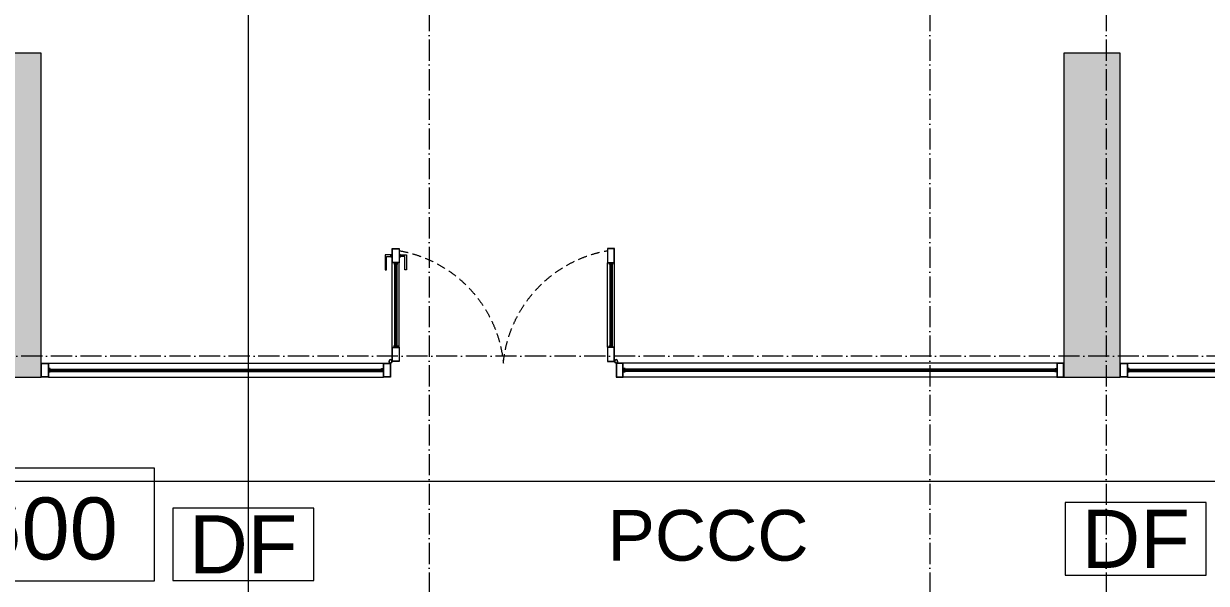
# Model space of a CAD drawing. Header units: millimetres. Extents: x -20215 to 101892, y -17414 to 45470.
# Drawn here: x 17026 to 25411, y 31337 to 35309 of the extents above; entities that cross this region are included whole.
import ezdxf
from ezdxf.enums import TextEntityAlignment as Align

# ---------------------------------------------------------------- set-up
doc = ezdxf.new("R2010")
doc.units = ezdxf.units.MM
doc.linetypes.add('Grid Line', pattern=[4.2, 3, -0.6, 0, -0.6])
doc.linetypes.add('HIDDEN2', pattern=[4.7625, 3.175, -1.5875])
for name, color, linetype, lineweight in [('CHU', 181, 'Continuous', 5), ('CUA', 31, 'Continuous', 9), ('DIM', 1, 'Continuous', 5), ('DIM-200', 1, 'Continuous', 5), ('G-ANNO-DIMS', 111, 'Continuous', 5), ('G-ANNO-SYMB', 111, 'Continuous', 5), ('NET-CAT', 3, 'Continuous', 15), ('TRUC', 225, 'Continuous', 5), ('X-COT HAM$0$LC.HA', 8, 'Continuous', 9), ('Y-GHI CHU PCCC$0$Z-CT1-GHI CHU TT$0$KI-HIEU', 6, 'Continuous', 13)]:
    doc.layers.add(name, color=color, linetype=linetype, lineweight=lineweight)
doc.styles.add('Arial_1', font='arial_0.ttf', dxfattribs={"height": 400})
doc.styles.add('Arial_3', font='arial_0.ttf', dxfattribs={"height": 440})
doc.styles.add('Arial_6', font='arial_0.ttf', dxfattribs={"height": 360})
doc.styles.add('Y-GHI CHU PCCC$0$Arial', font='arial_0.ttf')
doc.dimstyles.new('Diagonal_-_2mm_Arial', dxfattribs={"dimscale": 304.8, "dimtxt": 408.10376, "dimasz": 0.984252, "dimexe": 0.656168, "dimexo": 4.593176, "dimgap": 0.098425, "dimtad": 1, "dimdec": 0, "dimzin": 0, "dimdsep": 46, "dimtxsty": 'Arial_1', "dimblk1": 'OBLIQUE', "dimblk2": 'OBLIQUE', "dimsah": 1, "dimcen": 0.09, "dimdle": 0.656168, "dimazin": 0, "dimtfac": 1, "dimtdec": 4, "dimtix": 1, "dimtmove": 0, "dimatfit": 3, "dimfxl": 0, "dimtvp": 1, "dimtolj": 1, "dimtzin": 0, "dimlwd": 9, "dimlwe": 9, "dimarcsym": 0})

# ---------------------------------------------------------------- blocks, each defined once
blk = doc.blocks.new('ALC1807-ASCENT PLAZA-KET CAU_rvt-1-MẶT BẰNG TẦNG 4')
at = {"layer": 'X-COT HAM$0$LC.HA'}
h = blk.add_hatch(color=256, dxfattribs=at)
h.dxf.hatch_style = 1
h.paths.add_polyline_path([(17150.5, 35099.9), (16650.5, 35099.9), (16650.5, 32799.9), (17150.5, 32799.9)])
h = blk.add_hatch(color=256, dxfattribs=at)
h.dxf.hatch_style = 1
h.paths.add_polyline_path([(24800.5, 35099.9), (24400.5, 35099.9), (24400.5, 32799.9), (24800.5, 32799.9)])
at = {"ltscale": 1000, "elevation": 0}
for points in [[(17150.5, 35099.9), (16650.5, 35099.9), (16650.5, 32799.9), (17150.5, 32799.9)], [(24800.5, 35099.9), (24400.5, 35099.9), (24400.5, 32799.9), (24800.5, 32799.9)]]:
    blk.add_lwpolyline(points, close=True, dxfattribs=at)
blk = doc.blocks.new('Spot Elevations - CODE 1-1678943-MẶT BẰNG TẦNG 4')
at = {"layer": 'G-ANNO-DIMS'}
for p, q in [((10.5, 4), (-5.5, 4)), ((-5.5, 4), (-5.5, 0)), ((10.5, 0), (10.5, 4)), ((-5.5, 0), (10.5, 0))]:
    blk.add_line(p, q, dxfattribs=at)
blk = doc.blocks.new('DIMBLOCK55-MẶT BẰNG TẦNG 4')
at = {"layer": 'DIM-200', "lineweight": 9, "transparency": 16777216}
for p, q in [((28200.5, 32689.9), (28200.5, 31862.4)), ((28200.5, 32062.4), (28200.5, 32689.9)), ((-1824.5, 30874.5), (-1824.5, 32262.4)), ((-1824.5, 32062.4), (-1674.5, 32212.4)), ((28200.5, 32062.4), (28350.5, 32212.4)), ((-2024.5, 32062.4), (28200.5, 32062.4)), ((-1824.5, 32062.4), (-1974.5, 31912.4)), ((-1824.5, 32062.4), (-1824.5, 30874.5)), ((28200.5, 32062.4), (28050.5, 31912.4))]:
    blk.add_line(p, q, dxfattribs=at)
at = {"layer": 'DIM-200', "color": 0, "lineweight": 9, "transparency": 16777216, "insert": (12418.9, 32611.7), "char_height": 400, "width": 1845.885, "attachment_point": 1, "line_spacing_factor": 0.941778, "style": 'Arial_1'}
blk.add_mtext('30025', dxfattribs=at)
blk = doc.blocks.new('_Oblique')
at = {"color": 0, "linetype": 'ByBlock', "lineweight": -2}
blk.add_line((-0.5, -0.5), (0.5, 0.5), dxfattribs=at)
blk = doc.blocks.new('*U455')
for p, q in [((-787.5, 112.5), (-787.5, 712.5)), ((-770.8, 699.5, 0), (-770.8, 125.5, 0)), ((-754.3, 699.5, 0), (-754.3, 125.5, 0)), ((-737.5, 112.5), (-737.5, 712.5)), ((737.5, 112.5), (737.5, 712.5)), ((754.2, 699.5, 0), (754.2, 125.5, 0)), ((770.7, 699.5, 0), (770.7, 125.5, 0)), ((787.5, 112.5), (787.5, 712.5)), ((-3924.1, 0, 0), (-850, 0, 0)), ((3225.9, 0, 0), (850, 0, 0)), ((-3911.1, -41.8, 0), (-863, -41.8, 0)), ((-3911.1, -58.3, 0), (-863, -58.3, 0)), ((3212.9, -41.8, 0), (863, -41.8, 0)), ((3212.9, -58.3, 0), (863, -58.3, 0)), ((-3924.1, -100, 0), (-850, -100, 0)), ((3225.9, -100, 0), (850, -100, 0))]:
    blk.add_line(p, q)
at = {"color": 1}
for p, q in [((-762.5, 119.1, 0), (-762.5, 705.9, 0)), ((762.5, 119.1, 0), (762.5, 705.9, 0)), ((-856.6, -50, 0), (-3917.6, -50, 0)), ((856.6, -50, 0), (3219.3, -50, 0))]:
    blk.add_line(p, q, dxfattribs=at)
at = {"ltscale": 100}
for p, q in [((-3924.1, -61, 0), (-3924.1, -39, 0)), ((-3924.1, -61, 0), (-3924.1, -39, 0)), ((-850, -61, 0), (-850, -39, 0)), ((-850, -61, 0), (-850, -39, 0)), ((850, -61, 0), (850, -39, 0)), ((850, -61, 0), (850, -39, 0)), ((3225.9, -61, 0), (3225.9, -39, 0)), ((3225.9, -61, 0), (3225.9, -39, 0))]:
    blk.add_line(p, q, dxfattribs=at)
for points in [[(-737.5, 712.5), (-787.5, 712.5), (-787.5, 812.5), (-737.5, 812.5)], [(-739.5, 714.5), (-785.5, 714.5), (-785.5, 810.5), (-739.5, 810.5)], [(737.5, 712.5), (787.5, 712.5), (787.5, 812.5), (737.5, 812.5)], [(739.5, 714.5), (785.5, 714.5), (785.5, 810.5), (739.5, 810.5)], [(-737.5, 12.5), (-787.5, 12.5), (-787.5, 112.5), (-737.5, 112.5)], [(-739.5, 14.5), (-785.5, 14.5), (-785.5, 110.5), (-739.5, 110.5)], [(737.5, 12.5), (787.5, 12.5), (787.5, 112.5), (737.5, 112.5)], [(739.5, 14.5), (785.5, 14.5), (785.5, 110.5), (739.5, 110.5)], [(-3974.1, -100), (-3974.1, 0), (-3924.1, 0), (-3924.1, -100)], [(-850, 0), (-800, 0), (-800, -100), (-850, -100)], [(850, 0), (800, 0), (800, -100), (850, -100)], [(3275.9, -100), (3275.9, 0), (3225.9, 0), (3225.9, -100)], [(-3972.1, -98), (-3972.1, -2), (-3926.1, -2), (-3926.1, -98)], [(-848, -2), (-802, -2), (-802, -98), (-848, -98)], [(848, -2), (802, -2), (802, -98), (848, -98)], [(3273.9, -98), (3273.9, -2), (3227.9, -2), (3227.9, -98)]]:
    blk.add_lwpolyline(points, close=True)
for points in [[(687.5, 662.5), (697.5, 662.5), (697.5, 757.5), (727.8, 757.5, -0.063254), (727.5, 760), (727.5, 765, -0.063254), (727.8, 767.5), (687.5, 767.5), (687.5, 757.5)], [(737.5, 775), (737.5, 750, -0.414214), (727.5, 760), (727.5, 765, -0.414214)], [(787.5, 775), (787.5, 750, 0.414214), (797.5, 760), (797.5, 765, 0.414214)], [(837.5, 662.5), (827.5, 662.5), (827.5, 757.5), (797.2, 757.5, 0.063254), (797.5, 760), (797.5, 765, 0.063254), (797.2, 767.5), (837.5, 767.5), (837.5, 757.5)]]:
    blk.add_lwpolyline(points, format="xyb", close=True)
at = {"elevation": 0}
for points in [[(-751.5, 712.5), (-773.5, 712.5), (-773.5, 700, 0.414214), (-773, 699.5), (-769.5, 699.5, 0.414214), (-769, 700, 0.414214), (-769.5, 700.5), (-772, 700.5, -0.414214), (-772.5, 701), (-772.5, 711, -0.414214), (-772, 711.5), (-753, 711.5, -0.414214), (-752.5, 711), (-752.5, 701, -0.414214), (-753, 700.5), (-755.5, 700.5, 0.414214), (-756, 700, 0.414214), (-755.5, 699.5), (-752, 699.5, 0.414214), (-751.5, 700), (-751.5, 712.5)], [(751.5, 712.5), (773.5, 712.5), (773.5, 700, -0.414214), (773, 699.5), (769.5, 699.5, -0.414214), (769, 700, -0.414214), (769.5, 700.5), (772, 700.5, 0.414214), (772.5, 701), (772.5, 711, 0.414214), (772, 711.5), (753, 711.5, 0.414214), (752.5, 711), (752.5, 701, 0.414214), (753, 700.5), (755.5, 700.5, -0.414214), (756, 700, -0.414214), (755.5, 699.5), (752, 699.5, -0.414214), (751.5, 700), (751.5, 712.5)], [(-3924.1, -39), (-3924.1, -61), (-3911.6, -61, 0.414214), (-3911.1, -60.5), (-3911.1, -57, 0.414214), (-3911.6, -56.5, 0.414214), (-3912.1, -57), (-3912.1, -59.5, -0.414214), (-3912.6, -60), (-3922.6, -60, -0.414214), (-3923.1, -59.5), (-3923.1, -40.5, -0.414214), (-3922.6, -40), (-3912.6, -40, -0.414214), (-3912.1, -40.5), (-3912.1, -43, 0.414214), (-3911.6, -43.5, 0.414214), (-3911.1, -43), (-3911.1, -39.5, 0.414214), (-3911.6, -39), (-3924.1, -39)], [(-850, -39), (-850, -61), (-862.5, -61, -0.414214), (-863, -60.5), (-863, -57, -0.414214), (-862.5, -56.5, -0.414214), (-862, -57), (-862, -59.5, 0.414214), (-861.5, -60), (-851.5, -60, 0.414214), (-851, -59.5), (-851, -40.5, 0.414214), (-851.5, -40), (-861.5, -40, 0.414214), (-862, -40.5), (-862, -43, -0.414214), (-862.5, -43.5, -0.414214), (-863, -43), (-863, -39.5, -0.414214), (-862.5, -39), (-850, -39)], [(850, -39), (850, -61), (862.5, -61, 0.414214), (863, -60.5), (863, -57, 0.414214), (862.5, -56.5, 0.414214), (862, -57), (862, -59.5, -0.414214), (861.5, -60), (851.5, -60, -0.414214), (851, -59.5), (851, -40.5, -0.414214), (851.5, -40), (861.5, -40, -0.414214), (862, -40.5), (862, -43, 0.414214), (862.5, -43.5, 0.414214), (863, -43), (863, -39.5, 0.414214), (862.5, -39), (850, -39)], [(3225.9, -39), (3225.9, -61), (3213.4, -61, -0.414214), (3212.9, -60.5), (3212.9, -57, -0.414214), (3213.4, -56.5, -0.414214), (3213.9, -57), (3213.9, -59.5, 0.414214), (3214.4, -60), (3224.4, -60, 0.414214), (3224.9, -59.5), (3224.9, -40.5, 0.414214), (3224.4, -40), (3214.4, -40, 0.414214), (3213.9, -40.5), (3213.9, -43, -0.414214), (3213.4, -43.5, -0.414214), (3212.9, -43), (3212.9, -39.5, -0.414214), (3213.4, -39), (3225.9, -39)]]:
    blk.add_lwpolyline(points, format="xyb", dxfattribs=at)
at = {"color": 8, "lineweight": 5, "elevation": 0}
for points in [[(-764.8, 705.9, -0.110226), (-764.7, 705.9), (-760.3, 705.9, -0.110226), (-760.2, 705.9, -0.547587), (-759.7, 702.3, 0.371535), (-759.7, 701.9, -0.207699), (-759.9, 697.8, 0.626616), (-759.8, 697.5, 0.088099), (-754.4, 699.5), (-756.6, 699.5), (-756.6, 702.3), (-755.4, 702.3), (-759, 706.8, 0.26277), (-759.4, 707.1), (-762.5, 707.1), (-765.6, 707.1, 0.26277), (-766, 706.8), (-769.6, 702.3), (-768.4, 702.3), (-768.4, 699.5), (-770.6, 699.5, 0.088099), (-765.2, 697.5, 0.626616), (-765.1, 697.8, -0.207699), (-765.3, 701.9, 0.371535), (-765.3, 702.3, -0.547587)], [(764.8, 705.9, 0.110226), (764.7, 705.9), (760.3, 705.9, 0.110226), (760.2, 705.9, 0.547587), (759.7, 702.3, -0.371535), (759.7, 701.9, 0.207699), (759.9, 697.8, -0.626616), (759.8, 697.5, -0.088099), (754.4, 699.5), (756.6, 699.5), (756.6, 702.3), (755.4, 702.3), (759, 706.8, -0.26277), (759.4, 707.1), (762.5, 707.1), (765.6, 707.1, -0.26277), (766, 706.8), (769.6, 702.3), (768.4, 702.3), (768.4, 699.5), (770.6, 699.5, -0.088099), (765.2, 697.5, -0.626616), (765.1, 697.8, 0.207699), (765.3, 701.9, -0.371535), (765.3, 702.3, 0.547587)], [(-764.8, 119.1, 0.110226), (-764.7, 119.1), (-760.3, 119.1, 0.110226), (-760.2, 119.1, 0.547587), (-759.7, 122.7, -0.371535), (-759.7, 123.1, 0.207699), (-759.9, 127.2, -0.626616), (-759.8, 127.5, -0.088099), (-754.4, 125.5), (-756.6, 125.5), (-756.6, 122.7), (-755.4, 122.7), (-759, 118.2, -0.26277), (-759.4, 117.9), (-762.5, 117.9), (-765.6, 117.9, -0.26277), (-766, 118.2), (-769.6, 122.7), (-768.4, 122.7), (-768.4, 125.5), (-770.6, 125.5, -0.088099), (-765.2, 127.5, -0.626616), (-765.1, 127.2, 0.207699), (-765.3, 123.1, -0.371535), (-765.3, 122.7, 0.547587)], [(764.8, 119.1, -0.110226), (764.7, 119.1), (760.3, 119.1, -0.110226), (760.2, 119.1, -0.547587), (759.7, 122.7, 0.371535), (759.7, 123.1, -0.207699), (759.9, 127.2, 0.626616), (759.8, 127.5, 0.088099), (754.4, 125.5), (756.6, 125.5), (756.6, 122.7), (755.4, 122.7), (759, 118.2, 0.26277), (759.4, 117.9), (762.5, 117.9), (765.6, 117.9, 0.26277), (766, 118.2), (769.6, 122.7), (768.4, 122.7), (768.4, 125.5), (770.6, 125.5, 0.088099), (765.2, 127.5, 0.626616), (765.1, 127.2, -0.207699), (765.3, 123.1, 0.371535), (765.3, 122.7, -0.547587)]]:
    blk.add_lwpolyline(points, format="xyb", close=True, dxfattribs=at)
at = {"color": 1, "elevation": 0}
for points in [[(-760, 119.1), (-765, 119.1), (-765, 705.9), (-760, 705.9)], [(760, 119.1), (765, 119.1), (765, 705.9), (760, 705.9)]]:
    blk.add_lwpolyline(points, close=True, dxfattribs=at)
for points in [[(-751.5, 112.5), (-773.5, 112.5), (-773.5, 125, -0.414214), (-773, 125.5), (-769.5, 125.5, -0.414214), (-769, 125, -0.414214), (-769.5, 124.5), (-772, 124.5, 0.414214), (-772.5, 124), (-772.5, 114, 0.414214), (-772, 113.5), (-753, 113.5, 0.414214), (-752.5, 114), (-752.5, 124, 0.414214), (-753, 124.5), (-755.5, 124.5, -0.414214), (-756, 125, -0.414214), (-755.5, 125.5), (-752, 125.5, -0.414214), (-751.5, 125), (-751.5, 112.5)], [(751.5, 112.5), (773.5, 112.5), (773.5, 125, 0.414214), (773, 125.5), (769.5, 125.5, 0.414214), (769, 125, 0.414214), (769.5, 124.5), (772, 124.5, -0.414214), (772.5, 124), (772.5, 114, -0.414214), (772, 113.5), (753, 113.5, -0.414214), (752.5, 114), (752.5, 124, -0.414214), (753, 124.5), (755.5, 124.5, 0.414214), (756, 125, 0.414214), (755.5, 125.5), (752, 125.5, 0.414214), (751.5, 125), (751.5, 112.5)]]:
    blk.add_lwpolyline(points, format="xyb")
at = {"elevation": 0}
for points in [[(-3924.1, -40.5), (-3924.1, -59.5)], [(-3924.1, -40.5), (-3924.1, -59.5)], [(-850, -40.5), (-850, -59.5)], [(-850, -40.5), (-850, -59.5)], [(850, -40.5), (850, -59.5)], [(850, -40.5), (850, -59.5)], [(3225.9, -40.5), (3225.9, -59.5)], [(3225.9, -40.5), (3225.9, -59.5)]]:
    blk.add_lwpolyline(points, dxfattribs=at)
at = {"color": 8, "lineweight": 5}
for points in [[(-3917.5, -52.3, -0.110226), (-3917.6, -52.2), (-3917.6, -47.8, -0.110226), (-3917.5, -47.7, -0.547587), (-3913.9, -47.2, 0.371535), (-3913.5, -47.2, -0.207699), (-3909.4, -47.4, 0.626616), (-3909.1, -47.3, 0.088099), (-3911.1, -41.9), (-3911.1, -44.1), (-3913.9, -44.1), (-3913.9, -42.9), (-3918.4, -46.5, 0.26277), (-3918.7, -46.9), (-3918.7, -50), (-3918.7, -53.1, 0.26277), (-3918.4, -53.5), (-3913.9, -57.1), (-3913.9, -55.9), (-3911.1, -55.9), (-3911.1, -58.1, 0.088099), (-3909.1, -52.7, 0.626616), (-3909.4, -52.6, -0.207699), (-3913.5, -52.8, 0.371535), (-3913.9, -52.8, -0.547587)], [(-856.6, -52.3, 0.110226), (-856.6, -52.2), (-856.6, -47.8, 0.110226), (-856.6, -47.7, 0.547587), (-860.2, -47.2, -0.371535), (-860.6, -47.2, 0.207699), (-864.7, -47.4, -0.626616), (-865, -47.3, -0.088099), (-863, -41.9), (-863, -44.1), (-860.2, -44.1), (-860.2, -42.9), (-855.7, -46.5, -0.26277), (-855.4, -46.9), (-855.4, -50), (-855.4, -53.1, -0.26277), (-855.7, -53.5), (-860.2, -57.1), (-860.2, -55.9), (-863, -55.9), (-863, -58.1, -0.088099), (-865, -52.7, -0.626616), (-864.7, -52.6, 0.207699), (-860.6, -52.8, -0.371535), (-860.2, -52.8, 0.547587)], [(856.6, -52.3, -0.110226), (856.6, -52.2), (856.6, -47.8, -0.110226), (856.6, -47.7, -0.547587), (860.2, -47.2, 0.371535), (860.6, -47.2, -0.207699), (864.7, -47.4, 0.626616), (865, -47.3, 0.088099), (863, -41.9), (863, -44.1), (860.2, -44.1), (860.2, -42.9), (855.7, -46.5, 0.26277), (855.4, -46.9), (855.4, -50), (855.4, -53.1, 0.26277), (855.7, -53.5), (860.2, -57.1), (860.2, -55.9), (863, -55.9), (863, -58.1, 0.088099), (865, -52.7, 0.626616), (864.7, -52.6, -0.207699), (860.6, -52.8, 0.371535), (860.2, -52.8, -0.547587)], [(3219.3, -52.3, 0.110226), (3219.3, -52.2), (3219.3, -47.8, 0.110226), (3219.3, -47.7, 0.547587), (3215.7, -47.2, -0.371535), (3215.3, -47.2, 0.207699), (3211.2, -47.4, -0.626616), (3210.8, -47.3, -0.088099), (3212.9, -41.9), (3212.9, -44.1), (3215.7, -44.1), (3215.7, -42.9), (3220.2, -46.5, -0.26277), (3220.4, -46.9), (3220.4, -50), (3220.4, -53.1, -0.26277), (3220.2, -53.5), (3215.7, -57.1), (3215.7, -55.9), (3212.9, -55.9), (3212.9, -58.1, -0.088099), (3210.8, -52.7, -0.626616), (3211.2, -52.6, 0.207699), (3215.3, -52.8, -0.371535), (3215.7, -52.8, 0.547587)]]:
    blk.add_lwpolyline(points, format="xyb", close=True, dxfattribs=at)
at = {"color": 1}
for points in [[(-856.6, -47.5), (-856.6, -52.5), (-3917.6, -52.5), (-3917.6, -47.5)], [(856.6, -47.5), (856.6, -52.5), (3219.3, -52.5), (3219.3, -47.5)]]:
    blk.add_lwpolyline(points, close=True, dxfattribs=at)
for centre, radius in [((-800, 12.5), 12.5), ((-800, 12.5), 10.5), ((800, 12.5), 12.5), ((800, 12.5), 10.5)]:
    blk.add_circle(centre, radius)
at = {"color": 8, "linetype": 'HIDDEN2', "lineweight": 5, "ltscale": 20}
for centre, start, end in [((-893.5, -86), 5.50041, 79.99437), ((893.5, -86), 100.00563, 174.49959)]:
    blk.add_arc(centre, 897.6, start, end, dxfattribs=at)
blk = doc.blocks.new('*U456')
for p, q in [((-787.5, 112.5), (-787.5, 712.5)), ((-770.8, 699.5, 0), (-770.8, 125.5, 0)), ((-754.3, 699.5, 0), (-754.3, 125.5, 0)), ((-737.5, 112.5), (-737.5, 712.5)), ((737.5, 112.5), (737.5, 712.5)), ((754.2, 699.5, 0), (754.2, 125.5, 0)), ((770.7, 699.5, 0), (770.7, 125.5, 0)), ((787.5, 112.5), (787.5, 712.5)), ((-1177.3, 0, 0), (-850, 0, 0)), ((4532.7, 0, 0), (850, 0, 0)), ((-1164.3, -41.8, 0), (-863, -41.8, 0)), ((-1164.3, -58.3, 0), (-863, -58.3, 0)), ((4519.7, -41.8, 0), (863, -41.8, 0)), ((4519.7, -58.3, 0), (863, -58.3, 0)), ((-1177.3, -100, 0), (-850, -100, 0)), ((4532.7, -100, 0), (850, -100, 0))]:
    blk.add_line(p, q)
at = {"color": 1}
for p, q in [((-762.5, 119.1, 0), (-762.5, 705.9, 0)), ((762.5, 119.1, 0), (762.5, 705.9, 0)), ((-856.6, -50, 0), (-1170.7, -50, 0)), ((856.6, -50, 0), (4526.2, -50, 0))]:
    blk.add_line(p, q, dxfattribs=at)
at = {"ltscale": 100}
for p, q in [((-1177.3, -61, 0), (-1177.3, -39, 0)), ((-1177.3, -61, 0), (-1177.3, -39, 0)), ((-850, -61, 0), (-850, -39, 0)), ((-850, -61, 0), (-850, -39, 0)), ((850, -61, 0), (850, -39, 0)), ((850, -61, 0), (850, -39, 0)), ((4532.7, -61, 0), (4532.7, -39, 0)), ((4532.7, -61, 0), (4532.7, -39, 0))]:
    blk.add_line(p, q, dxfattribs=at)
for points in [[(-737.5, 712.5), (-787.5, 712.5), (-787.5, 812.5), (-737.5, 812.5)], [(-739.5, 714.5), (-785.5, 714.5), (-785.5, 810.5), (-739.5, 810.5)], [(737.5, 712.5), (787.5, 712.5), (787.5, 812.5), (737.5, 812.5)], [(739.5, 714.5), (785.5, 714.5), (785.5, 810.5), (739.5, 810.5)], [(-737.5, 12.5), (-787.5, 12.5), (-787.5, 112.5), (-737.5, 112.5)], [(-739.5, 14.5), (-785.5, 14.5), (-785.5, 110.5), (-739.5, 110.5)], [(737.5, 12.5), (787.5, 12.5), (787.5, 112.5), (737.5, 112.5)], [(739.5, 14.5), (785.5, 14.5), (785.5, 110.5), (739.5, 110.5)], [(-1227.3, -100), (-1227.3, 0), (-1177.3, 0), (-1177.3, -100)], [(-850, 0), (-800, 0), (-800, -100), (-850, -100)], [(850, 0), (800, 0), (800, -100), (850, -100)], [(4582.7, -100), (4582.7, 0), (4532.7, 0), (4532.7, -100)], [(-1225.3, -98), (-1225.3, -2), (-1179.3, -2), (-1179.3, -98)], [(-848, -2), (-802, -2), (-802, -98), (-848, -98)], [(848, -2), (802, -2), (802, -98), (848, -98)], [(4580.7, -98), (4580.7, -2), (4534.7, -2), (4534.7, -98)]]:
    blk.add_lwpolyline(points, close=True)
for points in [[(687.5, 662.5), (697.5, 662.5), (697.5, 757.5), (727.8, 757.5, -0.063254), (727.5, 760), (727.5, 765, -0.063254), (727.8, 767.5), (687.5, 767.5), (687.5, 757.5)], [(737.5, 775), (737.5, 750, -0.414214), (727.5, 760), (727.5, 765, -0.414214)], [(787.5, 775), (787.5, 750, 0.414214), (797.5, 760), (797.5, 765, 0.414214)], [(837.5, 662.5), (827.5, 662.5), (827.5, 757.5), (797.2, 757.5, 0.063254), (797.5, 760), (797.5, 765, 0.063254), (797.2, 767.5), (837.5, 767.5), (837.5, 757.5)]]:
    blk.add_lwpolyline(points, format="xyb", close=True)
at = {"elevation": 0}
for points in [[(-751.5, 712.5), (-773.5, 712.5), (-773.5, 700, 0.414214), (-773, 699.5), (-769.5, 699.5, 0.414214), (-769, 700, 0.414214), (-769.5, 700.5), (-772, 700.5, -0.414214), (-772.5, 701), (-772.5, 711, -0.414214), (-772, 711.5), (-753, 711.5, -0.414214), (-752.5, 711), (-752.5, 701, -0.414214), (-753, 700.5), (-755.5, 700.5, 0.414214), (-756, 700, 0.414214), (-755.5, 699.5), (-752, 699.5, 0.414214), (-751.5, 700), (-751.5, 712.5)], [(751.5, 712.5), (773.5, 712.5), (773.5, 700, -0.414214), (773, 699.5), (769.5, 699.5, -0.414214), (769, 700, -0.414214), (769.5, 700.5), (772, 700.5, 0.414214), (772.5, 701), (772.5, 711, 0.414214), (772, 711.5), (753, 711.5, 0.414214), (752.5, 711), (752.5, 701, 0.414214), (753, 700.5), (755.5, 700.5, -0.414214), (756, 700, -0.414214), (755.5, 699.5), (752, 699.5, -0.414214), (751.5, 700), (751.5, 712.5)], [(-1177.3, -39), (-1177.3, -61), (-1164.8, -61, 0.414214), (-1164.3, -60.5), (-1164.3, -57, 0.414214), (-1164.8, -56.5, 0.414214), (-1165.3, -57), (-1165.3, -59.5, -0.414214), (-1165.8, -60), (-1175.8, -60, -0.414214), (-1176.3, -59.5), (-1176.3, -40.5, -0.414214), (-1175.8, -40), (-1165.8, -40, -0.414214), (-1165.3, -40.5), (-1165.3, -43, 0.414214), (-1164.8, -43.5, 0.414214), (-1164.3, -43), (-1164.3, -39.5, 0.414214), (-1164.8, -39), (-1177.3, -39)], [(-850, -39), (-850, -61), (-862.5, -61, -0.414214), (-863, -60.5), (-863, -57, -0.414214), (-862.5, -56.5, -0.414214), (-862, -57), (-862, -59.5, 0.414214), (-861.5, -60), (-851.5, -60, 0.414214), (-851, -59.5), (-851, -40.5, 0.414214), (-851.5, -40), (-861.5, -40, 0.414214), (-862, -40.5), (-862, -43, -0.414214), (-862.5, -43.5, -0.414214), (-863, -43), (-863, -39.5, -0.414214), (-862.5, -39), (-850, -39)], [(850, -39), (850, -61), (862.5, -61, 0.414214), (863, -60.5), (863, -57, 0.414214), (862.5, -56.5, 0.414214), (862, -57), (862, -59.5, -0.414214), (861.5, -60), (851.5, -60, -0.414214), (851, -59.5), (851, -40.5, -0.414214), (851.5, -40), (861.5, -40, -0.414214), (862, -40.5), (862, -43, 0.414214), (862.5, -43.5, 0.414214), (863, -43), (863, -39.5, 0.414214), (862.5, -39), (850, -39)], [(4532.7, -39), (4532.7, -61), (4520.2, -61, -0.414214), (4519.7, -60.5), (4519.7, -57, -0.414214), (4520.2, -56.5, -0.414214), (4520.7, -57), (4520.7, -59.5, 0.414214), (4521.2, -60), (4531.2, -60, 0.414214), (4531.7, -59.5), (4531.7, -40.5, 0.414214), (4531.2, -40), (4521.2, -40, 0.414214), (4520.7, -40.5), (4520.7, -43, -0.414214), (4520.2, -43.5, -0.414214), (4519.7, -43), (4519.7, -39.5, -0.414214), (4520.2, -39), (4532.7, -39)]]:
    blk.add_lwpolyline(points, format="xyb", dxfattribs=at)
at = {"color": 8, "lineweight": 5, "elevation": 0}
for points in [[(-764.8, 705.9, -0.110226), (-764.7, 705.9), (-760.3, 705.9, -0.110226), (-760.2, 705.9, -0.547587), (-759.7, 702.3, 0.371535), (-759.7, 701.9, -0.207699), (-759.9, 697.8, 0.626616), (-759.8, 697.5, 0.088099), (-754.4, 699.5), (-756.6, 699.5), (-756.6, 702.3), (-755.4, 702.3), (-759, 706.8, 0.26277), (-759.4, 707.1), (-762.5, 707.1), (-765.6, 707.1, 0.26277), (-766, 706.8), (-769.6, 702.3), (-768.4, 702.3), (-768.4, 699.5), (-770.6, 699.5, 0.088099), (-765.2, 697.5, 0.626616), (-765.1, 697.8, -0.207699), (-765.3, 701.9, 0.371535), (-765.3, 702.3, -0.547587)], [(764.8, 705.9, 0.110226), (764.7, 705.9), (760.3, 705.9, 0.110226), (760.2, 705.9, 0.547587), (759.7, 702.3, -0.371535), (759.7, 701.9, 0.207699), (759.9, 697.8, -0.626616), (759.8, 697.5, -0.088099), (754.4, 699.5), (756.6, 699.5), (756.6, 702.3), (755.4, 702.3), (759, 706.8, -0.26277), (759.4, 707.1), (762.5, 707.1), (765.6, 707.1, -0.26277), (766, 706.8), (769.6, 702.3), (768.4, 702.3), (768.4, 699.5), (770.6, 699.5, -0.088099), (765.2, 697.5, -0.626616), (765.1, 697.8, 0.207699), (765.3, 701.9, -0.371535), (765.3, 702.3, 0.547587)], [(-764.8, 119.1, 0.110226), (-764.7, 119.1), (-760.3, 119.1, 0.110226), (-760.2, 119.1, 0.547587), (-759.7, 122.7, -0.371535), (-759.7, 123.1, 0.207699), (-759.9, 127.2, -0.626616), (-759.8, 127.5, -0.088099), (-754.4, 125.5), (-756.6, 125.5), (-756.6, 122.7), (-755.4, 122.7), (-759, 118.2, -0.26277), (-759.4, 117.9), (-762.5, 117.9), (-765.6, 117.9, -0.26277), (-766, 118.2), (-769.6, 122.7), (-768.4, 122.7), (-768.4, 125.5), (-770.6, 125.5, -0.088099), (-765.2, 127.5, -0.626616), (-765.1, 127.2, 0.207699), (-765.3, 123.1, -0.371535), (-765.3, 122.7, 0.547587)], [(764.8, 119.1, -0.110226), (764.7, 119.1), (760.3, 119.1, -0.110226), (760.2, 119.1, -0.547587), (759.7, 122.7, 0.371535), (759.7, 123.1, -0.207699), (759.9, 127.2, 0.626616), (759.8, 127.5, 0.088099), (754.4, 125.5), (756.6, 125.5), (756.6, 122.7), (755.4, 122.7), (759, 118.2, 0.26277), (759.4, 117.9), (762.5, 117.9), (765.6, 117.9, 0.26277), (766, 118.2), (769.6, 122.7), (768.4, 122.7), (768.4, 125.5), (770.6, 125.5, 0.088099), (765.2, 127.5, 0.626616), (765.1, 127.2, -0.207699), (765.3, 123.1, 0.371535), (765.3, 122.7, -0.547587)]]:
    blk.add_lwpolyline(points, format="xyb", close=True, dxfattribs=at)
at = {"color": 1, "elevation": 0}
for points in [[(-760, 119.1), (-765, 119.1), (-765, 705.9), (-760, 705.9)], [(760, 119.1), (765, 119.1), (765, 705.9), (760, 705.9)]]:
    blk.add_lwpolyline(points, close=True, dxfattribs=at)
for points in [[(-751.5, 112.5), (-773.5, 112.5), (-773.5, 125, -0.414214), (-773, 125.5), (-769.5, 125.5, -0.414214), (-769, 125, -0.414214), (-769.5, 124.5), (-772, 124.5, 0.414214), (-772.5, 124), (-772.5, 114, 0.414214), (-772, 113.5), (-753, 113.5, 0.414214), (-752.5, 114), (-752.5, 124, 0.414214), (-753, 124.5), (-755.5, 124.5, -0.414214), (-756, 125, -0.414214), (-755.5, 125.5), (-752, 125.5, -0.414214), (-751.5, 125), (-751.5, 112.5)], [(751.5, 112.5), (773.5, 112.5), (773.5, 125, 0.414214), (773, 125.5), (769.5, 125.5, 0.414214), (769, 125, 0.414214), (769.5, 124.5), (772, 124.5, -0.414214), (772.5, 124), (772.5, 114, -0.414214), (772, 113.5), (753, 113.5, -0.414214), (752.5, 114), (752.5, 124, -0.414214), (753, 124.5), (755.5, 124.5, 0.414214), (756, 125, 0.414214), (755.5, 125.5), (752, 125.5, 0.414214), (751.5, 125), (751.5, 112.5)]]:
    blk.add_lwpolyline(points, format="xyb")
at = {"elevation": 0}
for points in [[(-1177.3, -40.5), (-1177.3, -59.5)], [(-1177.3, -40.5), (-1177.3, -59.5)], [(-850, -40.5), (-850, -59.5)], [(-850, -40.5), (-850, -59.5)], [(850, -40.5), (850, -59.5)], [(850, -40.5), (850, -59.5)], [(4532.7, -40.5), (4532.7, -59.5)], [(4532.7, -40.5), (4532.7, -59.5)]]:
    blk.add_lwpolyline(points, dxfattribs=at)
at = {"color": 8, "lineweight": 5}
for points in [[(-1170.7, -52.3, -0.110226), (-1170.7, -52.2), (-1170.7, -47.8, -0.110226), (-1170.7, -47.7, -0.547587), (-1167.1, -47.2, 0.371535), (-1166.7, -47.2, -0.207699), (-1162.6, -47.4, 0.626616), (-1162.2, -47.3, 0.088099), (-1164.3, -41.9), (-1164.3, -44.1), (-1167.1, -44.1), (-1167.1, -42.9), (-1171.6, -46.5, 0.26277), (-1171.8, -46.9), (-1171.8, -50), (-1171.8, -53.1, 0.26277), (-1171.6, -53.5), (-1167.1, -57.1), (-1167.1, -55.9), (-1164.3, -55.9), (-1164.3, -58.1, 0.088099), (-1162.2, -52.7, 0.626616), (-1162.6, -52.6, -0.207699), (-1166.7, -52.8, 0.371535), (-1167.1, -52.8, -0.547587)], [(-856.6, -52.3, 0.110226), (-856.6, -52.2), (-856.6, -47.8, 0.110226), (-856.6, -47.7, 0.547587), (-860.2, -47.2, -0.371535), (-860.6, -47.2, 0.207699), (-864.7, -47.4, -0.626616), (-865, -47.3, -0.088099), (-863, -41.9), (-863, -44.1), (-860.2, -44.1), (-860.2, -42.9), (-855.7, -46.5, -0.26277), (-855.4, -46.9), (-855.4, -50), (-855.4, -53.1, -0.26277), (-855.7, -53.5), (-860.2, -57.1), (-860.2, -55.9), (-863, -55.9), (-863, -58.1, -0.088099), (-865, -52.7, -0.626616), (-864.7, -52.6, 0.207699), (-860.6, -52.8, -0.371535), (-860.2, -52.8, 0.547587)], [(856.6, -52.3, -0.110226), (856.6, -52.2), (856.6, -47.8, -0.110226), (856.6, -47.7, -0.547587), (860.2, -47.2, 0.371535), (860.6, -47.2, -0.207699), (864.7, -47.4, 0.626616), (865, -47.3, 0.088099), (863, -41.9), (863, -44.1), (860.2, -44.1), (860.2, -42.9), (855.7, -46.5, 0.26277), (855.4, -46.9), (855.4, -50), (855.4, -53.1, 0.26277), (855.7, -53.5), (860.2, -57.1), (860.2, -55.9), (863, -55.9), (863, -58.1, 0.088099), (865, -52.7, 0.626616), (864.7, -52.6, -0.207699), (860.6, -52.8, 0.371535), (860.2, -52.8, -0.547587)], [(4526.1, -52.3, 0.110226), (4526.2, -52.2), (4526.2, -47.8, 0.110226), (4526.1, -47.7, 0.547587), (4522.5, -47.2, -0.371535), (4522.1, -47.2, 0.207699), (4518, -47.4, -0.626616), (4517.7, -47.3, -0.088099), (4519.7, -41.9), (4519.7, -44.1), (4522.5, -44.1), (4522.5, -42.9), (4527, -46.5, -0.26277), (4527.3, -46.9), (4527.3, -50), (4527.3, -53.1, -0.26277), (4527, -53.5), (4522.5, -57.1), (4522.5, -55.9), (4519.7, -55.9), (4519.7, -58.1, -0.088099), (4517.7, -52.7, -0.626616), (4518, -52.6, 0.207699), (4522.1, -52.8, -0.371535), (4522.5, -52.8, 0.547587)]]:
    blk.add_lwpolyline(points, format="xyb", close=True, dxfattribs=at)
at = {"color": 1}
for points in [[(-856.6, -47.5), (-856.6, -52.5), (-1170.7, -52.5), (-1170.7, -47.5)], [(856.6, -47.5), (856.6, -52.5), (4526.2, -52.5), (4526.2, -47.5)]]:
    blk.add_lwpolyline(points, close=True, dxfattribs=at)
for centre, radius in [((-800, 12.5), 12.5), ((-800, 12.5), 10.5), ((800, 12.5), 12.5), ((800, 12.5), 10.5)]:
    blk.add_circle(centre, radius)
at = {"color": 8, "linetype": 'HIDDEN2', "lineweight": 5, "ltscale": 20}
for centre, start, end in [((-893.5, -86), 5.50041, 79.99437), ((893.5, -86), 100.00563, 174.49959)]:
    blk.add_arc(centre, 897.6, start, end, dxfattribs=at)
blk = doc.blocks.new('Y-GHI CHU PCCC$0$A$C67775D76')
at = {"color": 8, "ltscale": 30}
blk.add_lwpolyline([(-266.7, -137.5), (266.7, -137.5), (266.7, 137.5), (-266.7, 137.5)], close=True, dxfattribs=at)
at = {"color": 8, "style": 'Y-GHI CHU PCCC$0$Arial'}
blk.add_text('DF', height=220, dxfattribs=at).set_placement((0, 0), align=Align.MIDDLE_CENTER)

msp = doc.modelspace()

# ---------------------------------------------------------------- linework, layer by layer
at = {"layer": 'G-ANNO-SYMB'}
msp.add_line((18620.8, -8417), (18620.8, 44933), dxfattribs=at)
at = {"layer": 'TRUC', "linetype": 'Grid Line', "ltscale": 50}
for p, q in [((19900.5, 43599.9), (19900.5, -4500.1)), ((23450.5, 43599.9), (23450.5, -4500.1)), ((24700.5, 43599.9), (24700.5, -7167.6)), ((43000.5, 32949.9), (-12092.4, 32949.9))]:
    msp.add_line(p, q, dxfattribs=at)

# ---------------------------------------------------------------- block references
at = {"layer": 'CUA', "xscale": -1}
for name, p in [('*U455', (20426.4, 32899.9)), ('*U456', (29383.2, 32899.9))]:
    msp.add_blockref(name, p, dxfattribs=at)
at = {"layer": 'G-ANNO-DIMS', "xscale": 199.9999999999999, "yscale": 199.9999999999999, "zscale": 199.9999999999999}
msp.add_blockref('Spot Elevations - CODE 1-1678943-MẶT BẰNG TẦNG 4', (15853.5, 31353.7), dxfattribs=at)
at = {"layer": 'NET-CAT', "lineweight": 5}
msp.add_blockref('ALC1807-ASCENT PLAZA-KET CAU_rvt-1-MẶT BẰNG TẦNG 4', (0, 0), dxfattribs=at)
at = {"layer": 'Y-GHI CHU PCCC$0$Z-CT1-GHI CHU TT$0$KI-HIEU', "color": 8, "xscale": 1.875, "yscale": 1.875, "zscale": 1.875}
for p in [(18582.4, 31613.9), (24909.5, 31652.9)]:
    msp.add_blockref('Y-GHI CHU PCCC$0$A$C67775D76', p, dxfattribs=at)

# ---------------------------------------------------------------- texts
at = {"layer": 'CHU', "color": 7, "insert": (21165.4, 31858), "char_height": 360, "width": 1430.16, "attachment_point": 1, "line_spacing_factor": 0.936439, "style": 'Arial_6'}
msp.add_mtext('\\pt2540.0016,5079.9996,7620.0012,10159.9992,12700.0008,15239.9988,17780.0004,20319.9984,22860,25400.0016,27939.9996,30480.0012,33019.9992,35560.0008,38099.9988,40640.0004,43179.9984,45720,48260.0016,50799.9996,53340.0012,55879.9992,58420.0008,60959.9988,63500.0004,66039.9984,68580,71120.0016,73659.9996,76200.0012,78739.9992,81280.0008;PCCC', dxfattribs=at)
at = {"layer": 'G-ANNO-DIMS', "insert": (15454.8, 31946.6), "char_height": 440, "width": 2251.659, "attachment_point": 1, "line_spacing_factor": 0.941778, "style": 'Arial_3'}
msp.add_mtext('+19.600', dxfattribs=at)

# ---------------------------------------------------------------- dimensions: what is measured, and where the dimension line sits
at = {"layer": 'DIM', "lineweight": 9}
dim = msp.add_linear_dim(base=(28200.5, 32062.4), p1=(-1824.5, 32274.5), p2=(28200.5, 31289.9), dimstyle='Diagonal_-_2mm_Arial', override={"dimpost": '<>', "dimfxl": 30041.139016}, dxfattribs=at)
dim.commit()
dim.dimension.update_dxf_attribs({"geometry": 'DIMBLOCK55-MẶT BẰNG TẦNG 4', "text_midpoint": (13188, 32296.8)})

doc.saveas('drawing.dxf')
